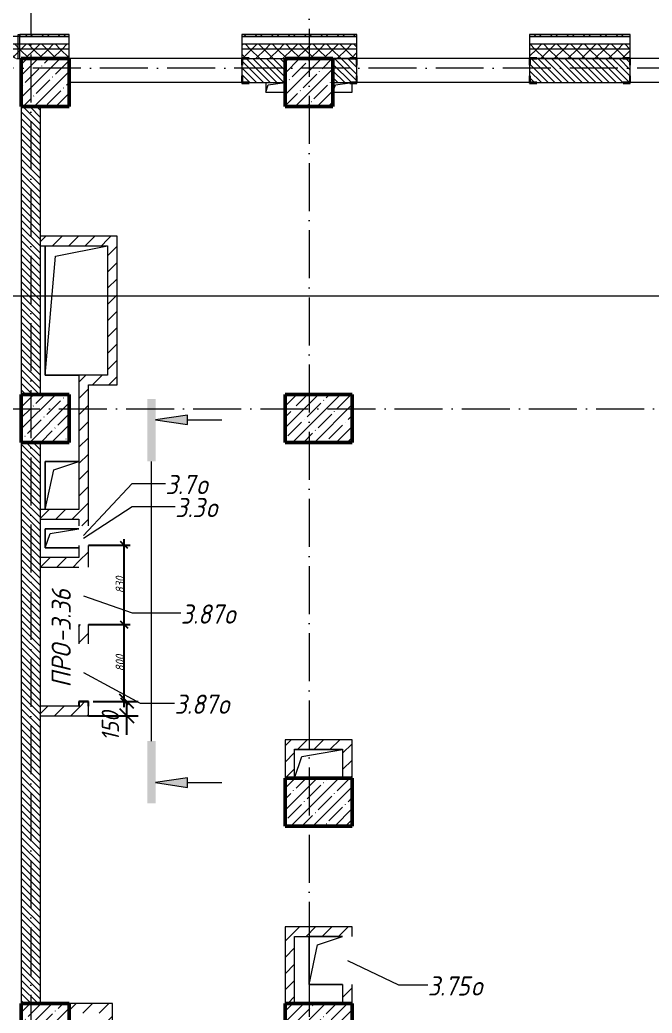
# Model space of a CAD drawing. Header units: millimetres. Extents: x -356862 to 418287, y 0 to 839748.
# Drawn here: x 219420 to 226013, y 399273 to 409627 of the extents above; entities that cross this region are included whole.
import ezdxf

# ---------------------------------------------------------------- set-up
doc = ezdxf.new("R2010")
doc.units = ezdxf.units.MM
doc.linetypes.add('50_200_ШТРИХ_1Т_ш5_п1_п1_', pattern=[700, 500, -100, 0, -100])
for name, color, linetype, lineweight in [('A-____-____-DIMS', 7, 'Continuous', 9), ('A-____-NOTE-TEXT', 7, 'Continuous', 9), ('A-____-NOTE-TEXT-1', 7, 'Continuous', 5), ('A-DETL-GENF-OTLN-2', 7, 'Continuous', 5), ('A-FLOR-____-OTLN', 7, 'Continuous', 9), ('A-GENM-____-IDEN', 7, 'Continuous', 9), ('A-GENM-____-MCUT', 7, 'Continuous', 25), ('A-GENM-____-OTLN', 7, 'Continuous', 9), ('A-GENM-____-OTLN-1', 7, 'Continuous', 25), ('A-GLAZ-____-IDEN', 7, 'Continuous', 9), ('A-WALL-____-MCUT', 7, 'Continuous', 13), ('A-WALL-____-MCUT-1', 7, 'Continuous', 9), ('A-WALL-____-OTLN', 7, 'Continuous', 9), ('A-WALL-____-PATT-1', 7, 'Continuous', 9), ('A-WALL-FNSH-MCUT-1', 7, 'Continuous', 9), ('S-COLS-____-MCUT', 7, 'Continuous', 50), ('S-COLS-____-OTLN', 7, 'Continuous', 9), ('S-GRID-____-OTLN-1', 7, '50_200_ШТРИХ_1Т_ш5_п1_п1_', 9)]:
    doc.layers.add(name, color=color, linetype=linetype, lineweight=lineweight)
doc.layers.add('A-DETL-GENF-OTLN-3', color=9, linetype='Continuous', lineweight=9, true_color=0x808080)
doc.layers.add('G-____-____-SYMB-1', color=9, linetype='Continuous', lineweight=9, true_color=0x808080)
doc.styles.add('ISOCPEUR_I_10', font='isocpeui.ttf', dxfattribs={"width": 0.9, "height": 180})
doc.styles.add('ISOCPEUR_I_11', font='isocpeui.ttf', dxfattribs={"width": 0.9, "height": 200})
doc.styles.add('ISOCPEUR_I_7', font='isocpeui.ttf', dxfattribs={"width": 0.9, "height": 90})
doc.dimstyles.new('ISO-1_8_0_9К_СРЕДНИЙ_Кладочные_1', dxfattribs={"dimscale": 304.8, "dimtxt": 89.638306, "dimasz": 0.246063, "dimexe": 0.19685, "dimexo": 0, "dimgap": 0, "dimtad": 1, "dimdec": 3, "dimrnd": 0.001, "dimdsep": 46, "dimtxsty": 'ISOCPEUR_I_7', "dimblk1": 'OBLIQUE', "dimblk2": 'OBLIQUE', "dimsah": 1, "dimcen": 0.09, "dimdle": 0.19685, "dimazin": 0, "dimtfac": 1, "dimtdec": 4, "dimtix": 1, "dimtmove": 0, "dimatfit": 3, "dimfxl": 1, "dimtvp": 1, "dimtolj": 1, "dimtzin": 0, "dimarcsym": 2})
doc.dimstyles.new('ISO-1_8_0_9К_СРЕДНИЙ_Кладочные_3', dxfattribs={"dimscale": 304.8, "dimtxt": 179.276612, "dimasz": 0.492126, "dimexe": 0.393701, "dimexo": 0, "dimgap": 0, "dimtad": 1, "dimdec": 3, "dimrnd": 0.001, "dimdsep": 46, "dimtxsty": 'ISOCPEUR_I_10', "dimblk1": 'OBLIQUE', "dimblk2": 'OBLIQUE', "dimsah": 1, "dimcen": 0.09, "dimdle": 0.393701, "dimazin": 0, "dimtfac": 1, "dimtdec": 4, "dimtix": 1, "dimtmove": 0, "dimatfit": 3, "dimfxl": 1, "dimtvp": 1, "dimtolj": 1, "dimtzin": 0, "dimarcsym": 2})
pattern_1 = [(45, (144685.44, 323542.24), (-70.71068, 70.71068), []), (135, (144685.44, 323542.24), (-70.71068, -70.71068), [])]
pattern_2 = [(135, (144685.44, 323542.244), (-35.35534, -35.35534), [])]
pattern_3 = [(45, (144685.44, 323542.24), (-84.85281, 84.85281), [])]

# ---------------------------------------------------------------- blocks, each defined once
blk = doc.blocks.new('BSC_Колонна _Прямоугольная - 500х500-V43-АР1_План отверстий 3 этажа в осях 1-64_Ю-ЯЯ')
at = {"layer": 'S-COLS-____-OTLN'}
h = blk.add_hatch(dxfattribs=at)
h.set_pattern_fill('FP_51', color=256, style=0, pattern_type=2)
h.set_pattern_definition([(45, (-77750, -85431.04), (-114.04925, 114.04925), []), (45, (-77635.95, -85431.04), (-114.04925, 114.04925), [201.613, -40.323, 3.353, -36.97])])
h.paths.add_polyline_path([(-250, -250), (250, -250), (250, 250), (-250, 250)], flags=0)
at = {"layer": 'S-COLS-____-MCUT'}
for p, q in [((250, 250), (-250, 250)), ((-250, 250), (-250, -250)), ((250, -250), (250, 250)), ((-250, -250), (250, -250))]:
    blk.add_line(p, q, dxfattribs=at)
blk = doc.blocks.new('BSC_Колонна _Прямоугольная - 500х500-V92-АР1_План отверстий 3 этажа в осях 1-64_Ю-ЯЯ')
at = {"layer": 'S-COLS-____-OTLN'}
h = blk.add_hatch(dxfattribs=at)
h.set_pattern_fill('FP_97', color=256, style=0, pattern_type=2)
h.set_pattern_definition([(45, (-75000, -85431.04), (-114.04925, 114.04925), []), (45, (-74885.95, -85431.04), (-114.04925, 114.04925), [201.613, -40.323, 3.353, -36.97])])
h.paths.add_polyline_path([(-250, -250), (250, -250), (250, 250), (-250, 250)], flags=0)
at = {"layer": 'S-COLS-____-MCUT'}
for p, q in [((250, 250), (-250, 250)), ((-250, 250), (-250, -250)), ((250, -250), (250, 250)), ((-250, -250), (250, -250))]:
    blk.add_line(p, q, dxfattribs=at)
blk = doc.blocks.new('BSC_Колонна _Прямоугольная - 500х500-V93-АР1_План отверстий 3 этажа в осях 1-64_Ю-ЯЯ')
at = {"layer": 'S-COLS-____-OTLN'}
h = blk.add_hatch(dxfattribs=at)
h.set_pattern_fill('FP_98', color=256, style=0, pattern_type=2)
h.set_pattern_definition([(45, (-75000, -75581.04), (-114.04925, 114.04925), []), (45, (-74885.95, -75581.04), (-114.04925, 114.04925), [201.613, -40.323, 3.353, -36.97])])
h.paths.add_polyline_path([(-250, -250), (250, -250), (250, 250), (-250, 250)], flags=0)
at = {"layer": 'S-COLS-____-MCUT'}
for p, q in [((250, 250), (-250, 250)), ((-250, 250), (-250, -250)), ((250, -250), (250, 250)), ((-250, -250), (250, -250))]:
    blk.add_line(p, q, dxfattribs=at)
blk = doc.blocks.new('BSC_Колонна _Прямоугольная - 500х700-V134-АР1_План отверстий 3 этажа в осях 1-64_Ю-ЯЯ')
at = {"layer": 'S-COLS-____-OTLN'}
h = blk.add_hatch(dxfattribs=at)
h.set_pattern_fill('FP_139', color=256, style=0, pattern_type=2)
h.set_pattern_definition([(315, (-75581.04, 77850), (114.04925, 114.04925), []), (315, (-75581.04, 77735.95), (114.04925, 114.04925), [201.613, -40.323, 3.353, -36.97])])
h.paths.add_polyline_path([(-250, 350), (-250, -350), (250, -350), (250, 350)], flags=0)
at = {"layer": 'S-COLS-____-MCUT'}
for p, q in [((250, 350), (-250, 350)), ((-250, 350), (-250, -350)), ((250, -350), (250, 350)), ((-250, -350), (250, -350))]:
    blk.add_line(p, q, dxfattribs=at)
blk = doc.blocks.new('BSC_Колонна _Прямоугольная - 500х700-V137-АР1_План отверстий 3 этажа в осях 1-64_Ю-ЯЯ')
at = {"layer": 'S-COLS-____-OTLN'}
h = blk.add_hatch(dxfattribs=at)
h.set_pattern_fill('FP_142', color=256, style=0, pattern_type=2)
h.set_pattern_definition([(315, (-77931.04, 77850), (114.04925, 114.04925), []), (315, (-77931.04, 77735.95), (114.04925, 114.04925), [201.613, -40.323, 3.353, -36.97])])
h.paths.add_polyline_path([(-250, 350), (-250, -350), (250, -350), (250, 350)], flags=0)
at = {"layer": 'S-COLS-____-MCUT'}
for p, q in [((250, 350), (-250, 350)), ((-250, 350), (-250, -350)), ((250, -350), (250, 350)), ((-250, -350), (250, -350))]:
    blk.add_line(p, q, dxfattribs=at)
blk = doc.blocks.new('BSC_Колонна _Прямоугольная - 500х700-V140-АР1_План отверстий 3 этажа в осях 1-64_Ю-ЯЯ')
at = {"layer": 'S-COLS-____-OTLN'}
h = blk.add_hatch(dxfattribs=at)
h.set_pattern_fill('FP_145', color=256, style=0, pattern_type=2)
h.set_pattern_definition([(315, (-81931.04, 77850), (114.04925, 114.04925), []), (315, (-81931.04, 77735.95), (114.04925, 114.04925), [201.613, -40.323, 3.353, -36.97])])
h.paths.add_polyline_path([(-250, 350), (-250, -350), (250, -350), (250, 350)], flags=0)
at = {"layer": 'S-COLS-____-MCUT'}
for p, q in [((250, 350), (-250, 350)), ((-250, 350), (-250, -350)), ((250, -350), (250, 350)), ((-250, -350), (250, -350))]:
    blk.add_line(p, q, dxfattribs=at)
blk = doc.blocks.new('Фахверк_СКБ_Уголок - 250_2700-27497298-АР1_План отверстий 3 этажа в осях 1-64_Ю-ЯЯ')
at = {"layer": 'A-GENM-____-MCUT'}
for p, q in [((200, 181), (125, 181)), ((125, 181), (125, 106)), ((125, 106), (131, 106)), ((131, 106), (131, 175)), ((131, 175), (200, 175)), ((200, 175), (200, 181)), ((131, -6), (125, -6)), ((125, -6), (125, -81)), ((125, -81), (200, -81)), ((131, -75), (131, -6)), ((200, -75), (131, -75)), ((200, -81), (200, -75))]:
    blk.add_line(p, q, dxfattribs=at)
blk = doc.blocks.new('AR_Отверстие прямоугольное _в плите_ - AR_Отверстие прямоугольное _в плите_-30510712-АР1_План отверстий 3 этажа в осях 1-64_Ю-ЯЯ')
at = {"layer": 'A-GENM-____-OTLN'}
for p, q in [((-100, 50), (-100, -50)), ((-100, -50), (-75, 25)), ((-75, 25), (100, 50)), ((-100, -50), (100, -50))]:
    blk.add_line(p, q, dxfattribs=at)
blk = doc.blocks.new('AR_Отверстие прямоугольное _в плите_ - AR_Отверстие прямоугольное _в плите_-V181-АР1_План отверстий 3 этажа в осях 1-64_Ю-ЯЯ')
at = {"layer": 'A-GENM-____-OTLN'}
for p, q in [((-100, -50), (-75, 25)), ((-75, 25), (75, 46)), ((100, -50), (100, 44)), ((-100, -50), (100, -50))]:
    blk.add_line(p, q, dxfattribs=at)
blk = doc.blocks.new('AR_Отверстие прямоугольное _в плите_ - AR_Отверстие прямоугольное _в плите_-30552540-АР1_План отверстий 3 этажа в осях 1-64_Ю-ЯЯ')
at = {"layer": 'A-GENM-____-OTLN'}
for p, q in [((175, 250), (-175, 250)), ((-175, 250), (-175, -250)), ((-87, 163), (175, 250)), ((-175, -250), (-87, 163))]:
    blk.add_line(p, q, dxfattribs=at)
blk = doc.blocks.new('AR_Отверстие прямоугольное _в плите_ - AR_Отверстие прямоугольное _в плите_-V189-АР1_План отверстий 3 этажа в осях 1-64_Ю-ЯЯ')
at = {"layer": 'A-GENM-____-OTLN'}
for p, q in [((175, 250), (-175, 250)), ((-175, 250), (-175, -250)), ((-87, 163), (175, 250)), ((-175, -250), (-87, 163)), ((-175, -250), (175, -250))]:
    blk.add_line(p, q, dxfattribs=at)
blk = doc.blocks.new('AR_Отверстие прямоугольное _в плите_ - AR_Отверстие прямоугольное _в плите_-30552592-АР1_План отверстий 3 этажа в осях 1-64_Ю-ЯЯ')
at = {"layer": 'A-GENM-____-OTLN'}
for p, q in [((175, 100), (-175, 100)), ((-175, 100), (-175, -100)), ((-175, -100), (-125, 50)), ((-125, 50), (175, 100)), ((-175, -100), (175, -100))]:
    blk.add_line(p, q, dxfattribs=at)
blk = doc.blocks.new('AR_Отверстие прямоугольное _в плите_ - AR_Отверстие прямоугольное _в плите_-V191-АР1_План отверстий 3 этажа в осях 1-64_Ю-ЯЯ')
at = {"layer": 'A-GENM-____-OTLN'}
for p, q in [((250, 150), (-250, 150)), ((-175, 75), (250, 150)), ((-250, -150), (-175, 75))]:
    blk.add_line(p, q, dxfattribs=at)
blk = doc.blocks.new('AR_Отверстие прямоугольное _в плите_ - AR_Отверстие прямоугольное _в плите_-30552512-АР1_План отверстий 3 этажа в осях 1-64_Ю-ЯЯ')
at = {"layer": 'A-GENM-____-OTLN'}
for p, q in [((-325, 675), (-325, -675)), ((-217, 567), (325, 675)), ((-325, -675), (-217, 567)), ((-325, -675), (25, -675))]:
    blk.add_line(p, q, dxfattribs=at)
blk = doc.blocks.new('Стены 2 - Стены 4-31194547-АР1_План отверстий 3 этажа в осях 1-64_Ю-ЯЯ')
at = {"layer": 'A-WALL-____-MCUT'}
for p, q in [((-1799, 41030), (-1799, 41010)), ((-1549, 41030), (-1799, 41030)), ((-1799, 41010), (-1549, 41010)), ((-1549, 41010), (-1549, 41030))]:
    blk.add_line(p, q, dxfattribs=at)
blk = doc.blocks.new('154_Фахверк_СКБ_Швеллер - Тип_100_3960_зеркало-36793856-АР1_План отверстий 3 этажа в осях 1-64_Ю-ЯЯ')
at = {"layer": 'A-GENM-____-MCUT'}
for p, q in [((175, 50), (125, 50)), ((125, 50), (125, -50)), ((128, 47), (175, 47)), ((128, -47), (128, 47)), ((175, 47), (175, 50)), ((125, -50), (175, -50)), ((175, -47), (128, -47)), ((175, -50), (175, -47))]:
    blk.add_line(p, q, dxfattribs=at)
blk = doc.blocks.new('DET_L_Имитация разреза_ISO2-5 - Вправо-36935877-АР1_План отверстий 3 этажа в осях 1-64_Ю-ЯЯ')
at = {"layer": 'A-DETL-GENF-OTLN-3'}
blk.add_line((143, 0), (3057, 0), dxfattribs=at)
blk = doc.blocks.new('_Oblique')
at = {"color": 0, "linetype": 'ByBlock', "lineweight": -2}
blk.add_line((-0.5, -0.5), (0.5, 0.5), dxfattribs=at)
blk = doc.blocks.new('*D9531')
at = {"layer": 'A-____-____-DIMS', "color": 0, "lineweight": -2, "transparency": 16777216}
for p, q in [((220185, 402523), (220654, 402523)), ((220534, 402523), (220534, 402253)), ((220135, 402373), (220654, 402373)), ((220534, 402373), (220534, 402173))]:
    blk.add_line(p, q, dxfattribs=at)
at = {"layer": 'Defpoints', "color": 0, "transparency": 16777216}
for p in [(220185, 402523), (220534, 402523), (220135, 402373)]:
    blk.add_point(p, dxfattribs=at)
at = {"layer": 'A-____-____-DIMS', "color": 0, "lineweight": -2, "transparency": 16777216, "xscale": 150, "yscale": 150, "zscale": 150}
for p, rotation in [((220534, 402523), 90), ((220534, 402373), 270)]:
    blk.add_blockref('_Oblique', p, dxfattribs=dict(at, rotation=rotation))
at = {"layer": 'A-____-____-DIMS', "color": 0, "transparency": 16777216, "insert": (220274, 402109), "char_height": 180, "width": 368.21, "attachment_point": 1, "rotation": 90, "line_spacing_factor": 1.149209, "style": 'ISOCPEUR_I_10'}
blk.add_mtext('\\A1;150', dxfattribs=at)
blk = doc.blocks.new('*D9532')
at = {"layer": 'A-____-____-DIMS', "color": 0, "lineweight": -2, "transparency": 16777216}
for p, q in [((220135, 403323), (220569, 403323)), ((220509, 402463), (220509, 403383)), ((220185, 402523), (220569, 402523))]:
    blk.add_line(p, q, dxfattribs=at)
at = {"layer": 'Defpoints', "color": 0, "transparency": 16777216}
for p in [(220135, 403323), (220509, 403323), (220185, 402523)]:
    blk.add_point(p, dxfattribs=at)
at = {"layer": 'A-____-____-DIMS', "color": 0, "lineweight": -2, "transparency": 16777216, "xscale": 75, "yscale": 75, "zscale": 75}
for p, rotation in [((220509, 403323), 90), ((220509, 402523), 270)]:
    blk.add_blockref('_Oblique', p, dxfattribs=dict(at, rotation=rotation))
at = {"layer": 'A-____-____-DIMS', "color": 0, "transparency": 16777216, "insert": (220464, 402923), "char_height": 90, "width": 409.58, "attachment_point": 5, "rotation": 90, "style": 'ISOCPEUR_I_7'}
blk.add_mtext('\\A1;800', dxfattribs=at)
blk = doc.blocks.new('*D9533')
at = {"layer": 'A-____-____-DIMS', "color": 0, "lineweight": -2, "transparency": 16777216}
for p, q in [((220135, 404153), (220569, 404153)), ((220509, 403263), (220509, 404213)), ((220135, 403323), (220569, 403323))]:
    blk.add_line(p, q, dxfattribs=at)
at = {"layer": 'Defpoints', "color": 0, "transparency": 16777216}
for p in [(220135, 404153), (220509, 404153), (220135, 403323)]:
    blk.add_point(p, dxfattribs=at)
at = {"layer": 'A-____-____-DIMS', "color": 0, "lineweight": -2, "transparency": 16777216, "xscale": 75, "yscale": 75, "zscale": 75}
for p, rotation in [((220509, 404153), 90), ((220509, 403323), 270)]:
    blk.add_blockref('_Oblique', p, dxfattribs=dict(at, rotation=rotation))
at = {"layer": 'A-____-____-DIMS', "color": 0, "transparency": 16777216, "insert": (220464, 403738), "char_height": 90, "width": 409.58, "attachment_point": 5, "rotation": 90, "style": 'ISOCPEUR_I_7'}
blk.add_mtext('\\A1;830', dxfattribs=at)

msp = doc.modelspace()

# ---------------------------------------------------------------- hatches: boundary and pattern name
at = {"layer": 'A-____-NOTE-TEXT-1'}
for points in [[(220836.5335, 405023.6923), (220836.5335, 405673.6923), (220749.797, 405673.6923), (220749.797, 405023.6923)], [(221170.175, 405407.8442), (221170.175, 405507.8442), (220836.5335, 405457.8442)], [(220836.5335, 401459.8796), (220836.5335, 402109.8796), (220749.797, 402109.8796), (220749.797, 401459.8796)], [(221170.175, 401625.7277), (221170.175, 401725.7277), (220836.5335, 401675.7277)]]:
    msp.add_hatch(color=256, dxfattribs=at).paths.add_polyline_path(points, flags=0)
at = {"layer": 'A-WALL-____-PATT-1'}
h = msp.add_hatch(dxfattribs=at)
h.set_pattern_fill('FP_6', color=256, style=0, pattern_type=2)
h.set_pattern_definition([(45, (144685.44, 323542.24), (-85.53659, 85.53659), []), (45, (144742.46, 323542.24), (-85.53659, 85.53659), [])])
h.paths.add_polyline_path([(230510.4376, 409453.2863), (231635.4376, 409453.2863), (231635.4376, 409473.2863), (230510.4376, 409473.2863)], flags=0)
h.paths.add_polyline_path([(225091.0368, 409453.2863), (225785.4376, 409453.2863), (225785.4376, 409473.2863), (224735.4376, 409473.2863), (224735.4376, 409453.2863)], flags=0)
h.paths.add_polyline_path([(227742.2332, 409453.2863), (228710.4376, 409453.2863), (228710.4376, 409473.2863), (227585.4376, 409473.2863), (227585.4376, 409453.2863)], flags=0)
h.paths.add_polyline_path([(221735.4376, 409453.2863), (222935.4376, 409453.2863), (222935.4376, 409473.2863), (221735.4376, 409473.2863)], flags=0)
h.paths.add_polyline_path([(219420.4376, 409453.2863), (219935.4376, 409453.2863), (219935.4376, 409473.2863), (219420.4376, 409473.2863)], flags=0)
h = msp.add_hatch(dxfattribs=at)
h.set_pattern_fill('FP_4', color=256, style=0, pattern_type=2)
h.set_pattern_definition(pattern_1)
h.paths.add_polyline_path([(246165.4376, 409323.2863), (246165.4376, 409373.2863), (239185.4376, 409373.2863), (239185.4376, 409323.2863), (243649.4118, 409323.2863)], flags=0)
h.paths.add_polyline_path([(238185.4376, 409323.2863), (238185.4376, 409373.2863), (236435.4376, 409373.2863), (236435.4376, 409323.2863), (236579.5546, 409323.2863)], flags=0)
h.paths.add_polyline_path([(230510.4376, 409323.2863), (231635.4376, 409323.2863), (231635.4376, 409373.2863), (230510.4376, 409373.2863)], flags=0)
h.paths.add_polyline_path([(228710.4376, 409323.2863), (228710.4376, 409373.2863), (227585.4376, 409373.2863), (227585.4376, 409323.2863), (228625.9653, 409323.2863)], flags=0)
h.paths.add_polyline_path([(225091.0368, 409323.2863), (225785.4376, 409323.2863), (225785.4376, 409373.2863), (224735.4376, 409373.2863), (224735.4376, 409323.2863)], flags=0)
h.paths.add_polyline_path([(221735.4376, 409323.2863), (222935.4376, 409323.2863), (222935.4376, 409373.2863), (221735.4376, 409373.2863)], flags=0)
h.paths.add_polyline_path([(219935.4376, 409323.2863), (219935.4376, 409373.2863), (216385.4376, 409373.2863), (216385.4376, 409323.2863), (218904.9117, 409323.2863)], flags=0)
h.paths.add_polyline_path([(214585.4376, 409323.2863), (214585.4376, 409373.2863), (213385.4376, 409373.2863), (213385.4376, 409323.2863)], flags=0)
h.paths.add_polyline_path([(208585.4376, 409323.2863), (208585.4376, 409373.2863), (207335.4376, 409373.2863), (207335.4376, 409323.2863), (208300.126, 409323.2863)], flags=0)
h.paths.add_polyline_path([(210385.4376, 409323.2863), (211585.4376, 409323.2863), (211585.4376, 409373.2863), (210385.4376, 409373.2863)], flags=0)
h.paths.add_polyline_path([(202535.4376, 409323.2863), (202535.4376, 409373.2863), (201335.4376, 409373.2863), (201335.4376, 409323.2863)], flags=0)
h.paths.add_polyline_path([(205535.4376, 409323.2863), (205535.4376, 409373.2863), (204335.4376, 409373.2863), (204335.4376, 409323.2863), (204765.1974, 409323.2863)], flags=0)
h.paths.add_polyline_path([(199535.4376, 409323.2863), (199535.4376, 409373.2863), (198335.4376, 409373.2863), (198335.4376, 409323.2863)], flags=0)
h.paths.add_polyline_path([(196535.4376, 409323.2863), (196535.4376, 409373.2863), (194735.4376, 409373.2863), (194735.4376, 409323.2863)], flags=0)
h = msp.add_hatch(dxfattribs=at)
h.set_pattern_fill('FP_4', color=256, style=0, pattern_type=2)
h.set_pattern_definition(pattern_1)
h.paths.add_polyline_path([(246085.4376, 409223.2863), (246165.4376, 409223.2863), (246165.4376, 409323.2863), (239185.4376, 409323.2863), (239185.4376, 409223.2863), (246035.4376, 409223.2863)], flags=0)
h.paths.add_polyline_path([(238185.4376, 409223.2863), (238185.4376, 409323.2863), (236435.4376, 409323.2863), (236435.4376, 409229.2863), (236510.4376, 409229.2863), (236510.4376, 409223.2863), (237685.4376, 409223.2863)], flags=0)
h.paths.add_polyline_path([(228635.4376, 409223.2863), (228635.4376, 409229.2863), (228710.4376, 409229.2863), (228710.4376, 409323.2863), (227585.4376, 409323.2863), (227585.4376, 409223.2863), (228625.9653, 409223.2863)], flags=0)
h.paths.add_polyline_path([(231277.1618, 409223.2863), (231560.4376, 409223.2863), (231560.4376, 409229.2863), (231635.4376, 409229.2863), (231635.4376, 409323.2863), (230510.4376, 409323.2863), (230510.4376, 409229.2863), (230585.4376, 409229.2863), (230585.4376, 409223.2863)], flags=0)
h.paths.add_polyline_path([(225710.4376, 409223.2863), (225710.4376, 409229.2863), (225785.4376, 409229.2863), (225785.4376, 409323.2863), (224735.4376, 409323.2863), (224735.4376, 409229.2863), (224810.4376, 409229.2863), (224810.4376, 409223.2863), (225091.0368, 409223.2863)], flags=0)
h.paths.add_polyline_path([(222860.4376, 409223.2863), (222860.4376, 409229.2863), (222935.4376, 409229.2863), (222935.4376, 409323.2863), (221735.4376, 409323.2863), (221735.4376, 409229.2863), (221810.4376, 409229.2863), (221810.4376, 409223.2863), (222685.4376, 409223.2863)], flags=0)
h.paths.add_polyline_path([(219935.4376, 409223.2863), (219935.4376, 409323.2863), (216385.4376, 409323.2863), (216385.4376, 409229.2863), (216460.4376, 409229.2863), (216460.4376, 409223.2863), (219435.4376, 409223.2863)], flags=0)
h.paths.add_polyline_path([(213885.4376, 409223.2863), (214510.4376, 409223.2863), (214510.4376, 409229.2863), (214585.4376, 409229.2863), (214585.4376, 409323.2863), (213385.4376, 409323.2863), (213385.4376, 409223.2863)], flags=0)
h.paths.add_polyline_path([(207935.4376, 409223.2863), (208510.4376, 409223.2863), (208510.4376, 409229.2863), (208585.4376, 409229.2863), (208585.4376, 409323.2863), (207335.4376, 409323.2863), (207335.4376, 409229.2863), (207410.4376, 409229.2863), (207410.4376, 409223.2863), (207435.4376, 409223.2863)], flags=0)
h.paths.add_polyline_path([(210460.4376, 409223.2863), (211510.4376, 409223.2863), (211510.4376, 409229.2863), (211585.4376, 409229.2863), (211585.4376, 409323.2863), (210385.4376, 409323.2863), (210385.4376, 409229.2863), (210460.4376, 409229.2863)], flags=0)
h.paths.add_polyline_path([(204765.1974, 409223.2863), (205460.4376, 409223.2863), (205460.4376, 409229.2863), (205535.4376, 409229.2863), (205535.4376, 409323.2863), (204335.4376, 409323.2863), (204335.4376, 409229.2863), (204410.4376, 409229.2863), (204410.4376, 409223.2863)], flags=0)
h.paths.add_polyline_path([(202460.4376, 409223.2863), (202460.4376, 409229.2863), (202535.4376, 409229.2863), (202535.4376, 409323.2863), (201335.4376, 409323.2863), (201335.4376, 409229.2863), (201410.4376, 409229.2863), (201410.4376, 409223.2863), (201935.4376, 409223.2863)], flags=0)
h.paths.add_polyline_path([(198410.4376, 409223.2863), (199460.4376, 409223.2863), (199460.4376, 409229.2863), (199535.4376, 409229.2863), (199535.4376, 409323.2863), (198335.4376, 409323.2863), (198335.4376, 409229.2863), (198410.4376, 409229.2863)], flags=0)
h.paths.add_polyline_path([(196460.4376, 409223.2863), (196460.4376, 409229.2863), (196535.4376, 409229.2863), (196535.4376, 409323.2863), (194735.4376, 409323.2863), (194735.4376, 409223.2863), (195685.4376, 409223.2863)], flags=0)
h = msp.add_hatch(dxfattribs=at)
h.set_pattern_fill('FP_9', color=256, style=0, pattern_type=2)
h.set_pattern_definition(pattern_2)
h.paths.add_polyline_path([(221741.4376, 408973.2863), (222185.4376, 408973.2863), (222185.4376, 409223.2863), (221741.4376, 409223.2863), (221741.4376, 409154.2863), (221735.4376, 409154.2863), (221735.4376, 409042.2863), (221741.4376, 409042.2863)], flags=0)
h = msp.add_hatch(dxfattribs=at)
h.set_pattern_fill('FP_9', color=256, style=0, pattern_type=2)
h.set_pattern_definition(pattern_2)
h.paths.add_polyline_path([(225779.4376, 408973.2863), (225779.4376, 409042.2863), (225785.4376, 409042.2863), (225785.4376, 409154.2863), (225779.4376, 409154.2863), (225779.4376, 409223.2863), (224741.4376, 409223.2863), (224741.4376, 409154.2863), (224735.4376, 409154.2863), (224735.4376, 409042.2863), (224741.4376, 409042.2863), (224741.4376, 408973.2863), (225710.4376, 408973.2863)], flags=0)
h.paths.add_polyline_path([(222685.4376, 408973.2863), (222929.4376, 408973.2863), (222929.4376, 409042.2863), (222935.4376, 409042.2863), (222935.4376, 409154.2863), (222929.4376, 409154.2863), (222929.4376, 409223.2863), (222685.4376, 409223.2863), (222685.4376, 409154.2863)], flags=0)
h = msp.add_hatch(dxfattribs=at)
h.set_pattern_fill('FP_9', color=256, style=0, pattern_type=2)
h.set_pattern_definition(pattern_2)
h.paths.add_polyline_path([(219635.4376, 405723.2863), (219635.4376, 408723.2863), (219435.4376, 408723.2863), (219435.4376, 405723.2863)], flags=0)
h = msp.add_hatch(dxfattribs=at)
h.set_pattern_fill('FP_7', color=256, style=0, pattern_type=2)
h.set_pattern_definition(pattern_3)
h.paths.add_polyline_path([(220335.4376, 407273.2863), (220335.4376, 407373.2863), (219635.4376, 407373.2863), (219635.4376, 407273.2863)], flags=0)
h = msp.add_hatch(dxfattribs=at)
h.set_pattern_fill('FP_7', color=256, style=0, pattern_type=2)
h.set_pattern_definition(pattern_3)
h.paths.add_polyline_path([(220335.4376, 405823.2863), (220435.4376, 405823.2863), (220435.4376, 407373.2863), (220335.4376, 407373.2863), (220335.4376, 405923.2863)], flags=0)
h = msp.add_hatch(dxfattribs=at)
h.set_pattern_fill('FP_7', color=256, style=0, pattern_type=2)
h.set_pattern_definition(pattern_3)
h.paths.add_polyline_path([(220085.4376, 402473.2863), (220132.4376, 402473.2863), (220132.1962, 402520.2863), (220038.4376, 402520.2863), (220038.4376, 402473.2863)], flags=0)
h.paths.add_polyline_path([(220093.5021, 403123.2863), (220135.4376, 403123.2863), (220135.4376, 403323.2863), (220035.4376, 403323.2863), (220035.4376, 403123.2863), (220090.61, 403123.2863)], flags=0)
h.paths.add_polyline_path([(220041.8892, 403923.2863), (220135.4376, 403923.2863), (220135.4376, 404148.2863), (220035.4376, 404148.2863), (220035.4376, 403923.2863)], flags=0)
h.paths.add_polyline_path([(220135.4376, 404353.2863), (220135.4376, 405923.2863), (220035.4376, 405923.2863), (220035.4376, 404353.2863), (220053.7709, 404353.2863)], flags=0)
h = msp.add_hatch(dxfattribs=at)
h.set_pattern_fill('FP_7', color=256, style=0, pattern_type=2)
h.set_pattern_definition(pattern_3)
h.paths.add_polyline_path([(220335.4376, 405823.2863), (220335.4376, 405923.2863), (220135.4376, 405923.2863), (220135.4376, 405823.2863)], flags=0)
h = msp.add_hatch(dxfattribs=at)
h.set_pattern_fill('FP_9', color=256, style=0, pattern_type=2)
h.set_pattern_definition(pattern_2)
h.paths.add_polyline_path([(219435.4376, 399373.2863), (219635.4376, 399373.2863), (219635.4376, 405223.2863), (219435.4376, 405223.2863), (219435.4376, 400139.5184)], flags=0)
h = msp.add_hatch(dxfattribs=at)
h.set_pattern_fill('FP_7', color=256, style=0, pattern_type=2)
h.set_pattern_definition(pattern_3)
h.paths.add_polyline_path([(220035.4376, 404423.2863), (220035.4376, 404523.2863), (219635.4376, 404523.2863), (219635.4376, 404423.2863)], flags=0)
h = msp.add_hatch(dxfattribs=at)
h.set_pattern_fill('FP_7', color=256, style=0, pattern_type=2)
h.set_pattern_definition(pattern_3)
h.paths.add_polyline_path([(220035.4376, 403923.2863), (220035.4376, 404023.2863), (219635.4376, 404023.2863), (219635.4376, 403923.2863)], flags=0)
h = msp.add_hatch(dxfattribs=at)
h.set_pattern_fill('FP_7', color=256, style=0, pattern_type=2)
h.set_pattern_definition(pattern_3)
h.paths.add_polyline_path([(220135.4376, 402373.2863), (220135.4376, 402473.2863), (219635.4376, 402473.2863), (219635.4376, 402373.2863), (220038.4376, 402373.2863)], flags=0)
h = msp.add_hatch(dxfattribs=at)
h.set_pattern_fill('FP_7', color=256, style=0, pattern_type=2)
h.set_pattern_definition(pattern_3)
h.paths.add_polyline_path([(222785.4376, 402023.2863), (222785.4376, 402123.2863), (222185.4376, 402123.2863), (222185.4376, 402023.2863), (222439.8403, 402023.2863)], flags=0)
h = msp.add_hatch(dxfattribs=at)
h.set_pattern_fill('FP_7', color=256, style=0, pattern_type=2)
h.set_pattern_definition(pattern_3)
h.paths.add_polyline_path([(222885.3219, 401723.2863), (222885.4376, 401723.2863), (222885.4376, 402123.2863), (222785.4376, 402123.2863), (222785.4376, 401723.2863)], flags=0)
h = msp.add_hatch(dxfattribs=at)
h.set_pattern_fill('FP_7', color=256, style=0, pattern_type=2)
h.set_pattern_definition(pattern_3)
h.paths.add_polyline_path([(222285.4376, 401723.2863), (222285.4376, 402023.2863), (222185.4376, 402023.2863), (222185.4376, 401723.2863)], flags=0)
h = msp.add_hatch(dxfattribs=at)
h.set_pattern_fill('FP_7', color=256, style=0, pattern_type=2)
h.set_pattern_definition(pattern_3)
h.paths.add_polyline_path([(222439.8403, 400073.2863), (222785.4376, 400073.2863), (222785.4376, 400173.2863), (222185.4376, 400173.2863), (222185.4376, 400073.2863), (222285.4376, 400073.2863)], flags=0)
h = msp.add_hatch(dxfattribs=at)
h.set_pattern_fill('FP_7', color=256, style=0, pattern_type=2)
h.set_pattern_definition(pattern_3)
h.paths.add_polyline_path([(222785.4376, 399373.2863), (222885.4376, 399373.2863), (222885.4376, 399573.2863), (222785.4376, 399573.2863)], flags=0)
h.paths.add_polyline_path([(222885.4376, 400073.2863), (222885.4376, 400173.2863), (222785.4376, 400173.2863), (222785.4376, 400073.2863)], flags=0)
h = msp.add_hatch(dxfattribs=at)
h.set_pattern_fill('FP_7', color=256, style=0, pattern_type=2)
h.set_pattern_definition(pattern_3)
h.paths.add_polyline_path([(222285.4376, 399373.2863), (222285.4376, 400073.2863), (222185.4376, 400073.2863), (222185.4376, 399373.2863)], flags=0)
h = msp.add_hatch(dxfattribs=at)
h.set_pattern_fill('FP_7', color=256, style=0, pattern_type=2)
h.set_pattern_definition(pattern_3)
h.paths.add_polyline_path([(220285.4376, 399273.2863), (220285.4376, 399373.2863), (219935.4376, 399373.2863), (219935.4376, 399273.2863)], flags=0)
h = msp.add_hatch(dxfattribs=at)
h.set_pattern_fill('FP_7', color=256, style=0, pattern_type=2)
h.set_pattern_definition(pattern_3)
h.paths.add_polyline_path([(220385.4376, 397473.2863), (220385.4376, 399373.2863), (220285.4376, 399373.2863), (220285.4376, 397473.2863)], flags=0)
at = {"layer": 'S-COLS-____-OTLN'}
h = msp.add_hatch(dxfattribs=at)
h.set_pattern_fill('FP_12', color=256, style=0, pattern_type=2)
h.set_pattern_definition([(45, (144685.44, 323542.24), (-114.04925, 114.04925), []), (45, (144799.49, 323542.24), (-114.04925, 114.04925), [201.612, -40.322, 3.353, -36.97])])
h.paths.add_polyline_path([(219935.4376, 405223.2863), (219935.4376, 405723.2863), (219435.4376, 405723.2863), (219435.4376, 405223.2863)], flags=0)

# ---------------------------------------------------------------- linework, layer by layer
at = {"layer": 'A-____-NOTE-TEXT'}
for p, q in [((221170.175, 405507.8442), (220836.5335, 405457.8442)), ((221170.175, 405407.8442), (221170.175, 405507.8442)), ((220836.5335, 405457.8442), (221170.175, 405407.8442)), ((221170.175, 405457.8442), (221526.425, 405457.8442)), ((221170.175, 401725.7277), (220836.5335, 401675.7277)), ((220836.5335, 401675.7277), (221170.175, 401625.7277)), ((221170.175, 401625.7277), (221170.175, 401725.7277)), ((221170.175, 401675.7277), (221526.425, 401675.7277))]:
    msp.add_line(p, q, dxfattribs=at)
at = {"layer": 'A-FLOR-____-OTLN'}
for p, q in [((219685.4376, 405923.2863), (219685.4376, 407273.2863)), ((220035.4376, 405923.2863), (219685.4376, 405923.2863)), ((219685.4376, 405023.2863), (220035.4376, 405023.2863)), ((219685.4376, 404523.2863), (219685.4376, 405023.2863)), ((219685.4376, 404323.2863), (220035.4376, 404323.2863)), ((219685.4376, 404123.2863), (219685.4376, 404323.2863)), ((220035.4376, 404123.2863), (219685.4376, 404123.2863)), ((222285.4376, 402022.9388), (222785.4376, 402022.9388)), ((222435.4376, 400072.9388), (222785.4376, 400072.9388)), ((222435.4376, 399572.9388), (222435.4376, 400072.9388)), ((222785.4376, 399572.9388), (222435.4376, 399572.9388))]:
    msp.add_line(p, q, dxfattribs=at)
at = {"layer": 'A-GLAZ-____-IDEN'}
for p, q in [((220085.4376, 404253.2863), (220592.9062, 404795.7019)), ((220592.9062, 404795.7019), (220939.7248, 404795.7019)), ((220085.4376, 404223.2863), (220592.9062, 404555.9711)), ((220592.9062, 404555.9711), (221040.9748, 404555.9711)), ((220085.4376, 403623.2863), (220592.9062, 403445.3445)), ((220592.9062, 403445.3445), (221099.0088, 403445.3445)), ((220085.4376, 402823.2863), (220673.2018, 402505.8449)), ((220673.2018, 402505.8449), (221034.6161, 402505.8449)), ((222835.4376, 399823.2863), (223367.6926, 399569.0142)), ((223367.6926, 399569.0142), (223673.5975, 399569.0142))]:
    msp.add_line(p, q, dxfattribs=at)
at = {"layer": 'A-WALL-____-MCUT'}
for p, q in [((219935.4376, 409453.2863), (216385.4376, 409453.2863)), ((219935.4376, 409223.2863), (219935.4376, 409453.2863)), ((222935.4376, 409453.2863), (221735.4376, 409453.2863)), ((221735.4376, 409453.2863), (221735.4376, 409229.2863)), ((222935.4376, 409229.2863), (222935.4376, 409453.2863)), ((225785.4376, 409453.2863), (224735.4376, 409453.2863)), ((224735.4376, 409453.2863), (224735.4376, 409229.2863)), ((225785.4376, 409229.2863), (225785.4376, 409453.2863)), ((219385.4376, 409223.2863), (219435.4376, 409223.2863)), ((221735.4376, 409154.2863), (221735.4376, 409042.2863)), ((222935.4376, 409042.2863), (222935.4376, 409154.2863)), ((224735.4376, 409154.2863), (224735.4376, 409042.2863)), ((225785.4376, 409042.2863), (225785.4376, 409154.2863)), ((221810.4376, 408973.2863), (222185.4376, 408973.2863)), ((222685.4376, 408973.2863), (222860.4376, 408973.2863)), ((224810.4376, 408973.2863), (225710.4376, 408973.2863)), ((219435.4376, 408723.2863), (219435.4376, 405723.2863)), ((219635.4376, 405723.2863), (219635.4376, 408723.2863)), ((219435.4376, 405723.2863), (219635.4376, 405723.2863)), ((219435.4376, 405223.2863), (219435.4376, 399373.2863)), ((219635.4376, 405223.2863), (219435.4376, 405223.2863)), ((219635.4376, 399373.2863), (219635.4376, 405223.2863))]:
    msp.add_line(p, q, dxfattribs=at)
at = {"layer": 'A-WALL-____-MCUT-1'}
for p, q in [((219935.4376, 409373.2863), (216385.4376, 409373.2863)), ((219935.4376, 409323.2863), (216385.4376, 409323.2863)), ((222935.4376, 409373.2863), (221735.4376, 409373.2863)), ((222935.4376, 409323.2863), (221735.4376, 409323.2863)), ((225785.4376, 409373.2863), (224735.4376, 409373.2863)), ((225785.4376, 409323.2863), (224735.4376, 409323.2863)), ((221810.4376, 409223.2863), (222185.4376, 409223.2863)), ((222685.4376, 409223.2863), (222860.4376, 409223.2863)), ((222860.4376, 409223.2863), (222685.4376, 409223.2863)), ((224810.4376, 409223.2863), (225710.4376, 409223.2863)), ((225710.4376, 409223.2863), (224810.4376, 409223.2863))]:
    msp.add_line(p, q, dxfattribs=at)
at = {"layer": 'A-WALL-____-OTLN'}
for p, q in [((221735.4376, 409223.2863), (219935.4376, 409223.2863)), ((224735.4376, 409223.2863), (222935.4376, 409223.2863)), ((227585.4376, 409223.2863), (225785.4376, 409223.2863)), ((221735.4376, 408973.2863), (219935.4376, 408973.2863)), ((224735.4376, 408973.2863), (222935.4376, 408973.2863)), ((227585.4376, 408973.2863), (225785.4376, 408973.2863))]:
    msp.add_line(p, q, dxfattribs=at)
at = {"layer": 'A-WALL-FNSH-MCUT-1'}
for p, q in [((219935.4376, 409473.2863), (219420.4376, 409473.2863)), ((219420.4376, 409473.2863), (219420.4376, 409453.2863)), ((219420.4376, 409453.2863), (219935.4376, 409453.2863)), ((219935.4376, 409453.2863), (219935.4376, 409473.2863)), ((222935.4376, 409473.2863), (221735.4376, 409473.2863)), ((221735.4376, 409473.2863), (221735.4376, 409453.2863)), ((221735.4376, 409453.2863), (222935.4376, 409453.2863)), ((222935.4376, 409453.2863), (222935.4376, 409473.2863)), ((225785.4376, 409473.2863), (224735.4376, 409473.2863)), ((224735.4376, 409473.2863), (224735.4376, 409453.2863)), ((224735.4376, 409453.2863), (225785.4376, 409453.2863)), ((225785.4376, 409453.2863), (225785.4376, 409473.2863)), ((220435.4376, 407373.2863), (219635.4376, 407373.2863)), ((220435.4376, 405823.2863), (220435.4376, 407373.2863)), ((219635.4376, 407273.2863), (220335.4376, 407273.2863)), ((220335.4376, 407273.2863), (220335.4376, 405923.2863)), ((220035.4376, 405923.2863), (220035.4376, 404523.2863)), ((220335.4376, 405923.2863), (220035.4376, 405923.2863)), ((220135.4376, 404353.2863), (220135.4376, 405823.2863)), ((220135.4376, 405823.2863), (220435.4376, 405823.2863)), ((220035.4376, 404523.2863), (219635.4376, 404523.2863)), ((219635.4376, 404423.2863), (220035.4376, 404423.2863)), ((220035.4376, 404423.2863), (220035.4376, 404353.2863)), ((220035.4376, 404148.2863), (220035.4376, 404023.2863)), ((220135.4376, 403923.2863), (220135.4376, 404148.2863)), ((220035.4376, 404023.2863), (219635.4376, 404023.2863)), ((219635.4376, 403923.2863), (220035.4376, 403923.2863)), ((220035.4376, 403323.2863), (220035.4376, 403123.2863)), ((220135.4376, 403123.2863), (220135.4376, 403323.2863)), ((220035.4376, 402473.2863), (219635.4376, 402473.2863)), ((220135.4376, 402373.2863), (220135.4376, 402473.2863)), ((219635.4376, 402373.2863), (220135.4376, 402373.2863)), ((222885.4376, 402123.2863), (222185.4376, 402123.2863)), ((222185.4376, 402123.2863), (222185.4376, 401723.2863)), ((222885.4376, 401723.2863), (222885.4376, 402123.2863)), ((222285.4376, 402023.2863), (222785.4376, 402023.2863)), ((222285.4376, 401723.2863), (222285.4376, 402023.2863)), ((222785.4376, 402023.2863), (222785.4376, 401723.2863)), ((222885.4376, 400173.2863), (222185.4376, 400173.2863)), ((222185.4376, 400173.2863), (222185.4376, 399373.2863)), ((222885.4376, 400073.2863), (222885.4376, 400173.2863)), ((222285.4376, 400073.2863), (222785.4376, 400073.2863)), ((222285.4376, 399373.2863), (222285.4376, 400073.2863)), ((222785.4376, 399573.2863), (222785.4376, 399373.2863)), ((222885.4376, 399373.2863), (222885.4376, 399573.2863)), ((220385.4376, 399373.2863), (219935.4376, 399373.2863)), ((220385.4376, 397473.2863), (220385.4376, 399373.2863))]:
    msp.add_line(p, q, dxfattribs=at)
at = {"layer": 'G-____-____-SYMB-1'}
msp.add_line((139958.3354, 406751.2969), (249153.4234, 406751.2969), dxfattribs=at)
at = {"layer": 'S-COLS-____-MCUT'}
for p, q in [((219935.4376, 405723.2863), (219435.4376, 405723.2863)), ((219435.4376, 405723.2863), (219435.4376, 405223.2863)), ((219935.4376, 405223.2863), (219935.4376, 405723.2863)), ((219435.4376, 405223.2863), (219935.4376, 405223.2863))]:
    msp.add_line(p, q, dxfattribs=at)
at = {"layer": 'S-GRID-____-OTLN-1'}
for p, q in [((222435.4376, 414435.0957), (222435.4376, 363523.2863)), ((219535.4376, 414166.8994), (219535.4376, 363523.2863)), ((248759.8442, 409123.2863), (140016.6674, 409123.2863)), ((140016.6674, 405573.2863), (248759.8442, 405573.2863))]:
    msp.add_line(p, q, dxfattribs=at)

# ---------------------------------------------------------------- block references
at = {"layer": 'A-DETL-GENF-OTLN-2', "rotation": 90.00000000000072}
msp.add_blockref('DET_L_Имитация разреза_ISO2-5 - Вправо-36935877-АР1_План отверстий 3 этажа в осях 1-64_Ю-ЯЯ', (220793.1652, 401966.7859), dxfattribs=at)
at = {"layer": 'A-GENM-____-OTLN'}
for name, p in [('AR_Отверстие прямоугольное _в плите_ - AR_Отверстие прямоугольное _в плите_-30510712-АР1_План отверстий 3 этажа в осях 1-64_Ю-ЯЯ', (222085.4376, 408923.2863)), ('AR_Отверстие прямоугольное _в плите_ - AR_Отверстие прямоугольное _в плите_-V181-АР1_План отверстий 3 этажа в осях 1-64_Ю-ЯЯ', (222785.4376, 408923.2863)), ('AR_Отверстие прямоугольное _в плите_ - AR_Отверстие прямоугольное _в плите_-30552512-АР1_План отверстий 3 этажа в осях 1-64_Ю-ЯЯ', (220010.4376, 406598.2863)), ('AR_Отверстие прямоугольное _в плите_ - AR_Отверстие прямоугольное _в плите_-30552540-АР1_План отверстий 3 этажа в осях 1-64_Ю-ЯЯ', (219860.4376, 404773.2863)), ('AR_Отверстие прямоугольное _в плите_ - AR_Отверстие прямоугольное _в плите_-30552592-АР1_План отверстий 3 этажа в осях 1-64_Ю-ЯЯ', (219860.4376, 404223.2863)), ('AR_Отверстие прямоугольное _в плите_ - AR_Отверстие прямоугольное _в плите_-V191-АР1_План отверстий 3 этажа в осях 1-64_Ю-ЯЯ', (222535.4376, 401872.9388)), ('AR_Отверстие прямоугольное _в плите_ - AR_Отверстие прямоугольное _в плите_-V189-АР1_План отверстий 3 этажа в осях 1-64_Ю-ЯЯ', (222610.4376, 399822.9388))]:
    msp.add_blockref(name, p, dxfattribs=at)
at = {"layer": 'A-GENM-____-OTLN-1'}
for p in [(221610.4376, 409048.2863), (224610.4376, 409048.2863)]:
    msp.add_blockref('Фахверк_СКБ_Уголок - 250_2700-27497298-АР1_План отверстий 3 этажа в осях 1-64_Ю-ЯЯ', p, dxfattribs=at)
for name, p, rotation in [('Фахверк_СКБ_Уголок - 250_2700-27497298-АР1_План отверстий 3 этажа в осях 1-64_Ю-ЯЯ', (223060.4376, 409148.2863), 180), ('Фахверк_СКБ_Уголок - 250_2700-27497298-АР1_План отверстий 3 этажа в осях 1-64_Ю-ЯЯ', (225910.4376, 409148.2863), 180), ('154_Фахверк_СКБ_Швеллер - Тип_100_3960_зеркало-36793856-АР1_План отверстий 3 этажа в осях 1-64_Ю-ЯЯ', (220085.4376, 402648.2863), 270)]:
    msp.add_blockref(name, p, dxfattribs=dict(at, rotation=rotation))
at = {"layer": 'A-WALL-____-OTLN', "rotation": 89.9999999999999}
msp.add_blockref('Стены 2 - Стены 4-31194547-АР1_План отверстий 3 этажа в осях 1-64_Ю-ЯЯ', (260430.6796, 411021.7981), dxfattribs=at)
at = {"layer": 'S-COLS-____-OTLN'}
for name, p in [('BSC_Колонна _Прямоугольная - 500х500-V92-АР1_План отверстий 3 этажа в осях 1-64_Ю-ЯЯ', (219685.4376, 408973.2863)), ('BSC_Колонна _Прямоугольная - 500х500-V43-АР1_План отверстий 3 этажа в осях 1-64_Ю-ЯЯ', (222435.4376, 408973.2863)), ('BSC_Колонна _Прямоугольная - 500х500-V93-АР1_План отверстий 3 этажа в осях 1-64_Ю-ЯЯ', (219685.4376, 399123.2863))]:
    msp.add_blockref(name, p, dxfattribs=at)
at = {"layer": 'S-COLS-____-OTLN', "rotation": 89.9999999999999}
for name, p in [('BSC_Колонна _Прямоугольная - 500х700-V140-АР1_План отверстий 3 этажа в осях 1-64_Ю-ЯЯ', (222535.4376, 405473.2863)), ('BSC_Колонна _Прямоугольная - 500х700-V137-АР1_План отверстий 3 этажа в осях 1-64_Ю-ЯЯ', (222535.4376, 401473.2863)), ('BSC_Колонна _Прямоугольная - 500х700-V134-АР1_План отверстий 3 этажа в осях 1-64_Ю-ЯЯ', (222535.4376, 399123.2863))]:
    msp.add_blockref(name, p, dxfattribs=at)

# ---------------------------------------------------------------- texts
at = {"layer": 'A-GENM-____-IDEN', "char_height": 200, "attachment_point": 1, "rotation": 90, "style": 'ISOCPEUR_I_11'}
for s, insert, width in [('-3.36', (219752.0433, 403132.4123), 707.088375), ('ПРО', (219752.0433, 402668.0686), 562.784625)]:
    msp.add_mtext(s, dxfattribs=dict(at, insert=insert, width=width))
at = {"layer": 'A-GLAZ-____-IDEN', "char_height": 200, "attachment_point": 1, "style": 'ISOCPEUR_I_11'}
for s, insert, width in [('3.7', (220939.7248, 404883.3165), 389.620125), ('\\fISOCPEUR|b0|i1|c204|p34|;\\W.9;о', (221261.1935, 404883.3165), 158.734125), ('3.3', (221040.9748, 404643.5857), 389.620125), ('\\fISOCPEUR|b0|i1|c204|p34|;\\W.9;о', (221362.4435, 404643.5857), 158.734125), ('3.87', (221099.0088, 403532.9591), 548.35425), ('\\fISOCPEUR|b0|i1|c204|p34|;\\W.9;о', (221551.4463, 403532.9591), 158.734125), ('3.87', (221034.6161, 402593.4595), 548.35425), ('\\fISOCPEUR|b0|i1|c204|p34|;\\W.9;о', (221487.0536, 402593.4595), 158.734125), ('3.75', (223673.5975, 399656.6287), 548.35425), ('\\fISOCPEUR|b0|i1|c204|p34|;\\W.9;о', (224126.035, 399656.6287), 158.734125)]:
    msp.add_mtext(s, dxfattribs=dict(at, insert=insert, width=width))

# ---------------------------------------------------------------- dimensions: what is measured, and where the dimension line sits
at = {"layer": 'A-____-____-DIMS'}
for base, p1, p2, override, picture, middle in [((220509.2926, 404153.2863), (220135.4376, 403323.2863), (220135.4376, 404153.2863), {"dimpost": '<>', "dimfxl": 830}, '*D9533', (220464.2926, 403738.2863)), ((220509.2926, 403323.2863), (220185.4376, 402523.2863), (220135.4376, 403323.2863), {"dimpost": '<>', "dimfxl": 801.560977}, '*D9532', (220464.2926, 402923.2863))]:
    dim = msp.add_linear_dim(base=base, p1=p1, p2=p2, angle=90, dimstyle='ISO-1_8_0_9К_СРЕДНИЙ_Кладочные_1', override=override, dxfattribs=at)
    dim.commit()
    dim.dimension.update_dxf_attribs({"geometry": picture, "text_midpoint": middle})
dim = msp.add_linear_dim(base=(220534.4079, 402523.2863), p1=(220135.4376, 402373.2863), p2=(220185.4376, 402523.2863), angle=90, dimstyle='ISO-1_8_0_9К_СРЕДНИЙ_Кладочные_3', override={"dimpost": '<>', "dimfxl": 158.113883}, dxfattribs=at)
dim.commit()
dim.dimension.update_dxf_attribs({"geometry": '*D9531', "text_midpoint": (220394.1306, 402172.7314), "dimtype": 160, "text_rotation": 90})

doc.saveas('drawing.dxf')
